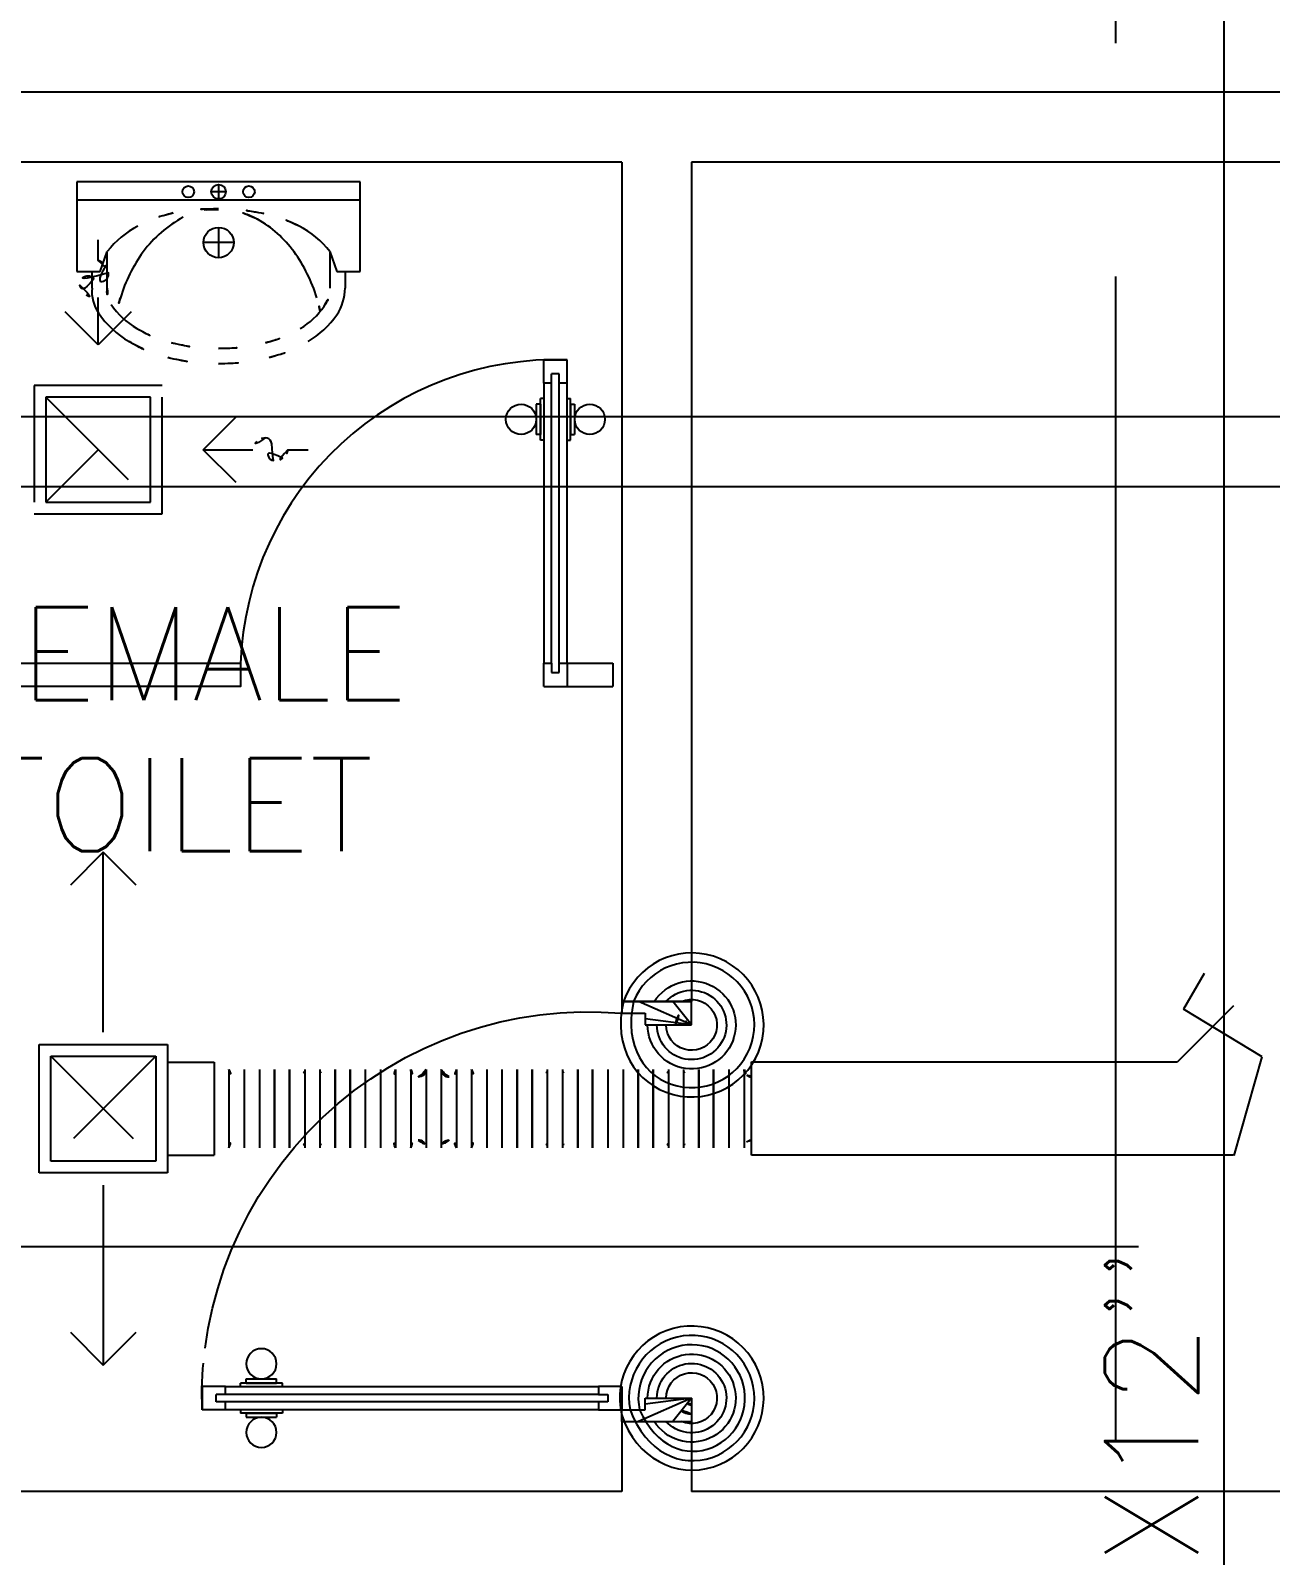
# Model space of a CAD drawing. Extents: x 417866230.2 to 417866327.8, y 43498045.5 to 43498135.4.
# Drawn here: x 417866243.069 to 417866245.728, y 43498106.86 to 43498110.129 of the extents above; entities that cross this region are included whole.
import ezdxf
from ezdxf.enums import TextEntityAlignment as Align

# ---------------------------------------------------------------- set-up
doc = ezdxf.new("R2010")
doc.units = 0
doc.header["$MEASUREMENT"] = 0
doc.linetypes.add('CENTERX2', pattern=[4, 2.5, -0.5, 0.5, -0.5])
doc.linetypes.add('HIDDEN', pattern=[0.375, 0.25, -0.125])
for name, color, linetype in [('AXES', 11, 'CENTERX2'), ('DOOR', 9, 'CONTINUOUS'), ('DUCT', 6, 'CONTINUOUS'), ('EXDUCT', 10, 'CONTINUOUS'), ('HAT', 12, 'CONTINUOUS'), ('M-AC-FLEX', 3, 'CONTINUOUS'), ('M-EGU.', 2, 'CONTINUOUS'), ('PART', 9, 'CONTINUOUS'), ('RM-NAME', 9, 'CONTINUOUS'), ('SCD', 2, 'CONTINUOUS'), ('SUNI-FUR', 9, 'CONTINUOUS'), ('WALL', 4, 'CONTINUOUS')]:
    doc.layers.add(name, color=color, linetype=linetype)
doc.styles.add('ROMANS', font='ROMANS.shx', dxfattribs={"width": 0.6})

# ---------------------------------------------------------------- blocks, each defined once
blk = doc.blocks.new('DOOR90')
at = {"layer": 'DOOR', "color": 7, "linetype": 'ByBlock'}
for p, q in [((-150, 0), (0, 0)), ((-150, 0), (-150, -25)), ((0, -50), (-113.7099299924448, 0)), ((0, -50), (-40.1457343158545, 0)), ((0, -50), (0, 0)), ((-1000, -25), (-1050, -25)), ((-1050, -75), (-1050, -25)), ((-1050, -25), (-1050, -75)), ((-1000, -25), (-1000, -41.9999999999709)), ((-877.6424572214019, -17.79999999995925), (-967.6424572214019, -17.79999999995925)), ((-967.6424572214019, -25), (-967.6424572214019, -17.79999999995925)), ((-955.0424572214251, -8.799999999959255), (-890.2424572213786, -8.799999999959255)), ((-955.0424572214251, -17.79999999995925), (-955.0424572214251, -8.799999999959255)), ((-955.0424572214251, -17.79999999995925), (-890.2424572213786, -17.79999999995925)), ((-890.2424572213786, -17.79999999995925), (-890.2424572213786, -8.799999999959255)), ((-877.6424572214019, -25), (-877.6424572214019, -17.79999999995925)), ((-200, -25), (-150, -25)), ((-200, -42), (-200, -25)), ((-150, -25), (-100, -25)), ((-150, -75), (-150, -25)), ((-100, -25), (-100, -50)), ((-1000, -41.9999999999709), (-1020, -41.9999999999709)), ((-1020, -42), (-1020, -58)), ((-1000, -58), (-1020, -58)), ((-1000, -58), (-1000, -75)), ((-180, -42), (-200, -42)), ((-200, -58), (-180, -58)), ((-200, -75), (-200, -58)), ((-180, -58), (-180, -42)), ((0, -50), (-100, -36.64271395650576)), ((-100, -50), (0, -50)), ((-1000, -75), (-1050, -74.99999999947613)), ((-967.6424572214019, -75), (-967.6424572214019, -82.20000000004075)), ((-877.6424572214019, -82.20000000004075), (-967.6424572214019, -82.20000000004075)), ((-955.0424572214251, -82.20000000004075), (-890.2424572213786, -82.20000000004075)), ((-955.0424572214251, -82.20000000004075), (-955.0424572214251, -91.20000000004075)), ((-955.0424572214251, -91.20000000004075), (-890.2424572213786, -91.20000000004075)), ((-890.2424572213786, -82.20000000004075), (-890.2424572213786, -91.20000000004075)), ((-877.6424572214019, -75), (-877.6424572214019, -82.20000000004075)), ((-150, -75), (-200, -75)), ((0, -850), (-113.7099299924448, -900)), ((-100, -875), (-100, -850)), ((0, -850), (-100, -863.3572860434942)), ((-100, -850), (0, -850)), ((0, -850), (-40.1457343158545, -900)), ((0, -850), (0, -900)), ((-150, -875), (-100, -875)), ((-150, -900), (-150, -875)), ((-150, -900), (0, -900)), ((0, -900), (-150, -900))]:
    blk.add_line(p, q, dxfattribs=at)
at = {"layer": 'DOOR', "linetype": 'ByBlock'}
for p, q in [((-200, -25), (-1000, -25)), ((-200, -42), (-1000, -41.9999999999709)), ((-200, -58), (-1000, -58)), ((-1000, -75), (-200, -75))]:
    blk.add_line(p, q, dxfattribs=at)
at = {"layer": 'DOOR', "color": 7, "linetype": 'ByBlock'}
for centre in [(-922.6424572214019, 23.53094421501737), (-922.6424572214019, -123.5309442149592)]:
    blk.add_circle(centre, 32.39999999998526, dxfattribs=at)
for centre, radius, start, end in [((0, -50), 154.4019578127773, 161.1052885482714, 166.2857707768669), ((0, -50), 94.40195781277725, 148.0181880328085, 180), ((0, -50), 134.4019578127773, 158.159849394549, 169.2800236450682), ((0, -50), 114.4019578127773, 154.0838418822192, 167.37742587102), ((0, -50), 74.40195781277725, 137.7764264185456, 180), ((0, -50), 54.40195781277725, 113.2073828924446, 180), ((0, -50), 34.40195781277725, 90, 180), ((0, -50), 14.40195781277725, 90, 180), ((0, -850), 94.40195781277725, 180, 211.9818119671915), ((0, -850), 74.40195781277725, 180, 222.2235735814543), ((0, -850), 54.40195781277725, 180, 246.7926171075554), ((0, -850), 34.40195781277725, 180, 270), ((0, -850), 14.40195781277725, 180, 270), ((0, -850), 134.4019578127773, 190.7199763549318, 201.840150605451), ((0, -850), 154.4019578127773, 193.7142292231331, 198.8947114517286)]:
    blk.add_arc(centre, radius, start, end, dxfattribs=at)
at = {"layer": 'DOOR', "linetype": 'HIDDEN', "ltscale": 0.5}
blk.add_arc((-222.2222222220153, -49.99999999976717), 828.155208510499, 178.270116378131, 275.0030377036063, dxfattribs=at)
blk = doc.blocks.new('RM1')
at = {"layer": 'RM-NAME', "style": 'ROMANS'}
for tag, p in [('ROOMNAME1', (0, 323.8095238059759)), ('ROOMNAME2', (0, 0))]:
    blk.add_attdef(tag, text='', height=200, dxfattribs=at).set_placement(p, align=Align.MIDDLE)
blk = doc.blocks.new('3')
at = {"layer": 'SUNI-FUR', "linetype": 'Continuous'}
for p, q in [((-0.3038749999832362, 0), (-0.3038749999832362, -0.1919021803914802)), ((0.3038749999832362, 0), (-0.3038749999832362, 0)), ((0.3038749999832362, -0.1919021803914802), (0.3038749999832362, 0)), ((0.01561226090416312, -0.02104387585131917), (-0.01548742386512458, -0.02104387585131917)), ((0, -0.005494033466675319), (0, -0.03659371823596302)), ((0.3038749999832362, -0.03899999999703141), (-0.3038749999832362, -0.03899999999703141)), ((0, -0.09750000000349246), (0, -0.1624999999912689)), ((0.03249999997206032, -0.1299999999973807), (-0.03249999997206032, -0.1299999999973807)), ((-0.2537395465769805, -0.1919021803914802), (-0.238720245717559, -0.1495635436149314)), ((-0.2388749999809079, -0.2275000000008731), (-0.2388749999809079, -0.1499997879291186)), ((0.238720245717559, -0.1495635436149314), (0.2537395465769805, -0.1919021803914802)), ((0.2388749999809079, -0.1499997879291186), (0.2388749999809079, -0.2275000000008731)), ((-0.3038749999832362, -0.1919021803914802), (-0.2537395465769805, -0.1919021803914802)), ((-0.2713750000111759, -0.2275000000008731), (-0.2713750000111759, -0.1919021803914802)), ((0.2537395465769805, -0.1919021803914802), (0.3038749999832362, -0.1919021803914802)), ((0.2713750000111759, -0.1919021803914802), (0.2713750000111759, -0.2275000000008731))]:
    blk.add_line(p, q, dxfattribs=at)
for centre, radius in [((-0.0650000000023283, -0.02104387585131917), 0.0124398739012905), ((0, -0.02104387585131917), 0.01554984237661312), ((0.0650000000023283, -0.02104387585131917), 0.0124398739012905), ((0, -0.1299999999973807), 0.0325)]:
    blk.add_circle(centre, radius, dxfattribs=at)
for centre, radius, start, end in [((-0.0077738540712744, -0.5280435225940892), 0.4704553958598431, 89.05319546735964, 100.9895314909876), ((-0.01199458306655288, -0.1889930602992536), 0.1301316297038645, 84.85355378734879, 119.4454204634592), ((0.003105796058662236, -0.227525545975368), 0.1681744406257882, 61.4441310696504, 91.16775382293923), ((0, -0.5270820883306442), 0.46942972922065, 78.06366397598293, 90), ((-0.08509141037939116, -0.2667266654680134), 0.1932071845740461, 117.0376687060199, 142.6694955167092), ((-0.02798397233709693, -0.3650762390025193), 0.3068294186428528, 103.0864522054992, 118.1877848910294), ((0.05371405609184876, -0.3121239022075315), 0.26967926810929, 118.7422214191455, 143.057770113366), ((-0.04034562007291242, -0.2967185260422411), 0.2497725166018477, 35.96082855094759, 60.2763772459017), ((0.03378696407889947, -0.3672538703685859), 0.3060693356257173, 62.96233129398013, 78.06366397598293), ((0.08509141037939116, -0.2667266654680134), 0.1932071845739699, 37.33050448329077, 62.96233129398013), ((0.1040080751990899, -0.3429055411324953), 0.3284245893956935, 144.0391714490524, 163.2738823502559), ((-0.1040080751990899, -0.3429055411324953), 0.328424589395826, 16.72611764974415, 35.96082855094759), ((-0.1910724203335121, -0.2351560345923644), 0.08066671658093155, 174.5538912334385, 214.6730300078723), ((-0.1867753588594496, -0.2338146441688878), 0.05248092355793879, 173.0892756059042, 213.2084143777663), ((0.1708444044343196, -0.2275000000008731), 0.0680305955913525, 325.3269699917848, 0), ((0.1708444044343196, -0.2275000000008731), 0.1005305955913585, 325.3269699921277, 0), ((0.2044767736224458, -0.3730975217476953), 0.4333317629427983, 163.2738823502559, 167.3750245371916), ((-0.2044767736224458, -0.3730975217476953), 0.4333317629425483, 12.73586149182653, 16.72611764974415), ((-0.08283815230242908, -0.1602864246815443), 0.2122726255374662, 214.6730300078723, 239.0867243169377), ((-0.08283815230242908, -0.1602864246815443), 0.179772625537042, 214.6730300078723, 239.0867243169377), ((0.08931537065654993, -0.1711033794053947), 0.1671646571187997, 300.9132756830623, 325.3269699921277), ((0.08931537065654993, -0.1711033794053947), 0.1996646571187815, 300.9132756830623, 325.3269699921277), ((-0.03540522663388401, -0.08107343887240859), 0.2721012752353155, 239.0867243169377, 256.0699268853614), ((0.03540522663388401, -0.08107343887240859), 0.2721012752353266, 283.9300731146386, 300.9132756830623), ((-0.03540522663388401, -0.08107343887240859), 0.3046012752354017, 239.0867243169377, 256.0699268853614), ((0, 0.06167111099784961), 0.4191711109984055, 256.0699268853614, 270), ((0, 0.06167111099784961), 0.4191711109984059, 270, 283.9300731146386), ((0.03540522663388401, -0.08107343887240859), 0.3046012752353072, 283.9300731146386, 300.9132756830623), ((0, 0.06167111099784961), 0.4516711109983476, 256.0699268853614, 270), ((0, 0.06167111099784961), 0.4516711109985173, 270, 283.9300731146386)]:
    blk.add_arc(centre, radius, start, end, dxfattribs=at)

msp = doc.modelspace()

# ---------------------------------------------------------------- linework, layer by layer
at = {"layer": 'AXES'}
for p, q in [((417866245.3968632, 43498063.10208099), (417866245.3968632, 43498121.92208099)), ((417866230.9454184, 43498107.52208099), (417866300.0368633, 43498107.52208099))]:
    msp.add_line(p, q, dxfattribs=at)
at = {"layer": 'DOOR', "linetype": 'ByBlock'}
for p, q in [((417866244.1696002, 43498109.37290121), (417866244.1696002, 43498109.42290121)), ((417866244.1696002, 43498109.42290121), (417866244.2196003, 43498109.42290121)), ((417866244.2196003, 43498109.42290121), (417866244.1696002, 43498109.42290121)), ((417866244.2196003, 43498109.37290121), (417866244.2196003, 43498109.42290121)), ((417866244.1696002, 43498109.37290121), (417866244.1696002, 43498108.77290121)), ((417866244.1866002, 43498109.37290121), (417866244.1696002, 43498109.37290121)), ((417866244.1866002, 43498109.37290121), (417866244.1866002, 43498109.39290121)), ((417866244.2026002, 43498109.39290121), (417866244.1866002, 43498109.39290121)), ((417866244.1866002, 43498108.77290121), (417866244.1866002, 43498109.37290121)), ((417866244.2026002, 43498109.37290121), (417866244.2026002, 43498109.39290121)), ((417866244.2026002, 43498108.77290121), (417866244.2026002, 43498109.37290121)), ((417866244.2196003, 43498109.37290121), (417866244.2026002, 43498109.37290121)), ((417866244.2196003, 43498108.77290121), (417866244.2196003, 43498109.37290121)), ((417866244.1624002, 43498109.25054367), (417866244.1624002, 43498109.34054366)), ((417866244.1696002, 43498109.34054366), (417866244.1624002, 43498109.34054366)), ((417866244.2196003, 43498109.34054366), (417866244.2268003, 43498109.34054366)), ((417866244.2268003, 43498109.25054367), (417866244.2268003, 43498109.34054366)), ((417866244.1534002, 43498109.32794367), (417866244.1534002, 43498109.26314367)), ((417866244.1624002, 43498109.32794367), (417866244.1534002, 43498109.32794367)), ((417866244.1624002, 43498109.32794367), (417866244.1624002, 43498109.26314367)), ((417866244.2268003, 43498109.32794367), (417866244.2268003, 43498109.26314367)), ((417866244.2268003, 43498109.32794367), (417866244.2358002, 43498109.32794367)), ((417866244.2358002, 43498109.32794367), (417866244.2358002, 43498109.26314367)), ((417866244.1624002, 43498109.26314367), (417866244.1534002, 43498109.26314367)), ((417866244.1696002, 43498109.25054367), (417866244.1624002, 43498109.25054367)), ((417866244.2196003, 43498109.25054367), (417866244.2268003, 43498109.25054367)), ((417866244.2268003, 43498109.26314367), (417866244.2358002, 43498109.26314367)), ((417866244.1696002, 43498108.72290121), (417866244.1696002, 43498108.77290121)), ((417866244.1696002, 43498108.77290121), (417866244.1866002, 43498108.77290121)), ((417866244.1866002, 43498108.77290121), (417866244.1866002, 43498108.75290121)), ((417866244.1866002, 43498108.75290121), (417866244.2026002, 43498108.75290121)), ((417866244.2026002, 43498108.75290121), (417866244.2026002, 43498108.77290121)), ((417866244.2026002, 43498108.77290121), (417866244.2196003, 43498108.77290121)), ((417866244.2196003, 43498108.77290121), (417866244.2196003, 43498108.72290121)), ((417866244.1696002, 43498108.72290121), (417866244.2196003, 43498108.72290121))]:
    msp.add_line(p, q, dxfattribs=at)
for centre in [(417866244.1210693, 43498109.29554367), (417866244.2685389, 43498109.29554367)]:
    msp.add_circle(centre, 0.03239999999998526, dxfattribs=at)
at = {"layer": 'DOOR', "linetype": 'HIDDEN', "ltscale": 0.5}
msp.add_arc((417866244.1946002, 43498108.74790121), 0.6754628043053148, 87.87890360281395, 177.8789036028448, dxfattribs=at)
at = {"layer": 'DUCT'}
for p, q in [((417866245.6279497, 43498110.24765044), (417866245.6279497, 43498105.23496046)), ((417866245.5860482, 43498108.10768418), (417866245.5415857, 43498108.03067284)), ((417866245.6489657, 43498108.03787929), (417866245.5289657, 43498107.91787929)), ((417866245.7101847, 43498107.92889091), (417866245.5415857, 43498108.03067284)), ((417866244.6150617, 43498107.91787929), (417866245.5289657, 43498107.91787929)), ((417866244.6150617, 43498107.71787929), (417866244.6150617, 43498107.91787929)), ((417866245.6503099, 43498107.71731144), (417866245.7101847, 43498107.92889091)), ((417866245.6489657, 43498107.71787929), (417866244.6150617, 43498107.71787929))]:
    msp.add_line(p, q, dxfattribs=at)
at = {"layer": 'EXDUCT', "linetype": 'Continuous'}
for p, q in [((417866242.99982, 43498109.3018494), (417866247.8518441, 43498109.3018494)), ((417866242.99982, 43498109.1518494), (417866247.7418441, 43498109.1518494))]:
    msp.add_line(p, q, dxfattribs=at)
at = {"layer": 'M-AC-FLEX', "color": 11}
for p, q in [((417866243.4946543, 43498107.90191752), (417866243.4946543, 43498107.73384106)), ((417866243.5272411, 43498107.90191752), (417866243.5272411, 43498107.73384106)), ((417866243.5272412, 43498107.90191752), (417866243.5272412, 43498107.73384106)), ((417866243.5598279, 43498107.90191752), (417866243.5598279, 43498107.73384106)), ((417866243.559828, 43498107.90191752), (417866243.559828, 43498107.73384106)), ((417866243.5924149, 43498107.90191752), (417866243.5924149, 43498107.73384106)), ((417866243.5924149, 43498107.90191752), (417866243.5924149, 43498107.73384106)), ((417866243.5924175, 43498107.73355538), (417866243.5924175, 43498107.90163186)), ((417866243.5924175, 43498107.73355538), (417866243.5924175, 43498107.90163186)), ((417866243.624433, 43498107.73355538), (417866243.624433, 43498107.90163186)), ((417866243.624433, 43498107.73355538), (417866243.624433, 43498107.90163186)), ((417866243.6244355, 43498107.90191752), (417866243.6244355, 43498107.73384106)), ((417866243.6244355, 43498107.90191752), (417866243.6244355, 43498107.73384106)), ((417866243.6570224, 43498107.90191752), (417866243.6570224, 43498107.73384106)), ((417866243.6570225, 43498107.90191752), (417866243.6570225, 43498107.73384106)), ((417866243.6896092, 43498107.90191752), (417866243.6896092, 43498107.73384106)), ((417866243.6896093, 43498107.90191752), (417866243.6896093, 43498107.73384106)), ((417866243.7221962, 43498107.90191752), (417866243.7221962, 43498107.73384106)), ((417866243.7221962, 43498107.90191752), (417866243.7221962, 43498107.73384106)), ((417866243.7221987, 43498107.73355538), (417866243.7221987, 43498107.90163186)), ((417866243.7221987, 43498107.73355538), (417866243.7221987, 43498107.90163186)), ((417866243.7542142, 43498107.73355538), (417866243.7542142, 43498107.90163186)), ((417866243.7542142, 43498107.73355538), (417866243.7542142, 43498107.90163186)), ((417866243.7542168, 43498107.90191752), (417866243.7542168, 43498107.73384106)), ((417866243.7542168, 43498107.90191752), (417866243.7542168, 43498107.73384106)), ((417866243.7868037, 43498107.90191752), (417866243.7868037, 43498107.73384106)), ((417866243.7868038, 43498107.90191752), (417866243.7868038, 43498107.73384106)), ((417866243.8193905, 43498107.90191752), (417866243.8193905, 43498107.73384106)), ((417866243.8193906, 43498107.90191752), (417866243.8193906, 43498107.73384106)), ((417866243.8519774, 43498107.90191752), (417866243.8519774, 43498107.73384106)), ((417866243.8845695, 43498107.90191752), (417866243.8845695, 43498107.73384106)), ((417866243.9171563, 43498107.90191752), (417866243.9171563, 43498107.73384106)), ((417866243.9171563, 43498107.90191752), (417866243.9171563, 43498107.73384106)), ((417866243.9171563, 43498107.90191752), (417866243.9171563, 43498107.73384106)), ((417866243.9171565, 43498107.90191752), (417866243.9171565, 43498107.73384106)), ((417866243.949743, 43498107.90191752), (417866243.949743, 43498107.73384106)), ((417866243.9497432, 43498107.90191752), (417866243.9497432, 43498107.73384106)), ((417866243.9497432, 43498107.90191752), (417866243.9497432, 43498107.73384106)), ((417866243.9497432, 43498107.90191752), (417866243.9497432, 43498107.73384106)), ((417866243.98233, 43498107.90191752), (417866243.98233, 43498107.73384106)), ((417866244.0149221, 43498107.90191752), (417866244.0149221, 43498107.73384106)), ((417866244.0475089, 43498107.90191752), (417866244.0475089, 43498107.73384106)), ((417866244.047509, 43498107.90191752), (417866244.047509, 43498107.73384106)), ((417866244.0800956, 43498107.90191752), (417866244.0800956, 43498107.73384106)), ((417866244.0800958, 43498107.90191752), (417866244.0800958, 43498107.73384106)), ((417866244.1126826, 43498107.90191752), (417866244.1126826, 43498107.73384106)), ((417866244.1126826, 43498107.90191752), (417866244.1126826, 43498107.73384106)), ((417866244.1126853, 43498107.73355538), (417866244.1126853, 43498107.90163186)), ((417866244.1126853, 43498107.73355538), (417866244.1126853, 43498107.90163186)), ((417866244.1447008, 43498107.73355538), (417866244.1447008, 43498107.90163186)), ((417866244.1447008, 43498107.73355538), (417866244.1447008, 43498107.90163186)), ((417866244.1447033, 43498107.90191752), (417866244.1447033, 43498107.73384106)), ((417866244.1447033, 43498107.90191752), (417866244.1447033, 43498107.73384106)), ((417866244.1772901, 43498107.90191752), (417866244.1772901, 43498107.73384106)), ((417866244.1772903, 43498107.90191752), (417866244.1772903, 43498107.73384106)), ((417866244.209877, 43498107.90191752), (417866244.209877, 43498107.73384106)), ((417866244.2098771, 43498107.90191752), (417866244.2098771, 43498107.73384106)), ((417866244.2424639, 43498107.90191752), (417866244.2424639, 43498107.73384106)), ((417866244.2424639, 43498107.90191752), (417866244.2424639, 43498107.73384106)), ((417866244.2424665, 43498107.73355538), (417866244.2424665, 43498107.90163186)), ((417866244.2424665, 43498107.73355538), (417866244.2424665, 43498107.90163186)), ((417866244.274482, 43498107.73355538), (417866244.274482, 43498107.90163186)), ((417866244.274482, 43498107.73355538), (417866244.274482, 43498107.90163186)), ((417866244.2744846, 43498107.90191752), (417866244.2744846, 43498107.73384106)), ((417866244.2744846, 43498107.90191752), (417866244.2744846, 43498107.73384106)), ((417866244.3070714, 43498107.90191752), (417866244.3070714, 43498107.73384106)), ((417866244.3070714, 43498107.90191752), (417866244.3070714, 43498107.73384106)), ((417866244.3070715, 43498107.90191752), (417866244.3070715, 43498107.73384106)), ((417866244.3070716, 43498107.90191752), (417866244.3070716, 43498107.73384106)), ((417866244.3396582, 43498107.90191752), (417866244.3396582, 43498107.73384106)), ((417866244.3396583, 43498107.90191752), (417866244.3396583, 43498107.73384106)), ((417866244.3396584, 43498107.90191752), (417866244.3396584, 43498107.73384106)), ((417866244.3396584, 43498107.90191752), (417866244.3396584, 43498107.73384106)), ((417866244.3722452, 43498107.90191752), (417866244.3722452, 43498107.73384106)), ((417866244.3722452, 43498107.90191752), (417866244.3722452, 43498107.73384106)), ((417866244.3722478, 43498107.73355538), (417866244.3722478, 43498107.90163186)), ((417866244.3722478, 43498107.73355538), (417866244.3722478, 43498107.90163186)), ((417866244.4042633, 43498107.73355538), (417866244.4042633, 43498107.90163186)), ((417866244.4042633, 43498107.73355538), (417866244.4042633, 43498107.90163186)), ((417866244.4042659, 43498107.90191752), (417866244.4042659, 43498107.73384106)), ((417866244.4042659, 43498107.90191752), (417866244.4042659, 43498107.73384106)), ((417866244.4368527, 43498107.90191752), (417866244.4368527, 43498107.73384106)), ((417866244.4368529, 43498107.90191752), (417866244.4368529, 43498107.73384106)), ((417866244.4694395, 43498107.90191752), (417866244.4694395, 43498107.73384106)), ((417866244.4694397, 43498107.90191752), (417866244.4694397, 43498107.73384106)), ((417866244.5020265, 43498107.90191752), (417866244.5020265, 43498107.73384106)), ((417866244.5020265, 43498107.90191752), (417866244.5020265, 43498107.73384106)), ((417866244.5020291, 43498107.73355538), (417866244.5020291, 43498107.90163186)), ((417866244.5020291, 43498107.73355538), (417866244.5020291, 43498107.90163186)), ((417866244.5340446, 43498107.73355538), (417866244.5340446, 43498107.90163186)), ((417866244.5340446, 43498107.73355538), (417866244.5340446, 43498107.90163186)), ((417866244.5340472, 43498107.90191752), (417866244.5340472, 43498107.73384106)), ((417866244.5340472, 43498107.90191752), (417866244.5340472, 43498107.73384106)), ((417866244.566634, 43498107.90191752), (417866244.566634, 43498107.73384106)), ((417866244.5666342, 43498107.90191752), (417866244.5666342, 43498107.73384106)), ((417866244.5992209, 43498107.90191752), (417866244.5992209, 43498107.73384106)), ((417866244.5992209, 43498107.90191752), (417866244.5992209, 43498107.73384106))]:
    msp.add_line(p, q, dxfattribs=at)
at = {"layer": 'M-AC-FLEX'}
for points in [[(417866243.4946544, 43498107.90133794, -0.004509969774748916), (417866243.4946516, 43498107.90163186, 1.018005099723095), (417866243.4626362, 43498107.90163186)], [(417866243.4626336, 43498107.90133794, 0.004509969774748916), (417866243.4626362, 43498107.90163186, -1.018005099723095), (417866243.4946516, 43498107.90163186)], [(417866243.4946542, 43498107.90191753, 1), (417866243.5272411, 43498107.90191753, -0.9999999999999997), (417866243.559828, 43498107.90191753)], [(417866243.5272411, 43498107.90191753, -1), (417866243.4946542, 43498107.90191753)], [(417866243.4946542, 43498107.90191753, 0.4123322109656019), (417866243.510843, 43498107.88562444, 0.4123322109656019)], [(417866243.5272411, 43498107.90191753, -1), (417866243.559828, 43498107.90191753)], [(417866243.592415, 43498107.90191753, -1), (417866243.559828, 43498107.90191753, 0.9999999999999997), (417866243.5272411, 43498107.90191753)], [(417866243.559828, 43498107.90191753, 1), (417866243.5272411, 43498107.90191753)], [(417866243.559828, 43498107.90191753, 1), (417866243.592415, 43498107.90191753)], [(417866243.6244356, 43498107.90133794, -0.004509969774748916), (417866243.624433, 43498107.90163186, 1.018005099723095), (417866243.5924174, 43498107.90163186)], [(417866243.5924149, 43498107.90133794, 0.004509969774748916), (417866243.5924174, 43498107.90163186, -1.018005099723095), (417866243.624433, 43498107.90163186)], [(417866243.6244355, 43498107.90191753, 1), (417866243.6570224, 43498107.90191753, -0.9999999999999997), (417866243.6896094, 43498107.90191753)], [(417866243.6570224, 43498107.90191753, -1), (417866243.6244355, 43498107.90191753)], [(417866243.6546676, 43498107.89348023, 0.1369257449940784), (417866243.6570224, 43498107.90191753, -0.9999999999999997), (417866243.6896094, 43498107.90191753)], [(417866243.6896094, 43498107.90191753, 1), (417866243.6570224, 43498107.90191753)], [(417866243.6570224, 43498107.90191753, -1), (417866243.6896094, 43498107.90191753)], [(417866243.6919641, 43498107.89348023, -0.1369257449940784), (417866243.6896094, 43498107.90191753, 0.9999999999999997), (417866243.6570224, 43498107.90191753)], [(417866243.6570224, 43498107.90191753, -1), (417866243.6896094, 43498107.90191753)], [(417866243.7221962, 43498107.90191753, -1), (417866243.6896094, 43498107.90191753, 0.9999999999999997), (417866243.6570224, 43498107.90191753)], [(417866243.6896094, 43498107.90191753, 1), (417866243.6570224, 43498107.90191753)], [(417866243.6896094, 43498107.90191753, 1), (417866243.7221962, 43498107.90191753)], [(417866243.7221962, 43498107.90133794, 0.004509969774748916), (417866243.7221988, 43498107.90163186, -1.018005099723095), (417866243.7542143, 43498107.90163186)], [(417866243.7542168, 43498107.90133794, -0.004509969774748916), (417866243.7542143, 43498107.90163186, 1.018005099723095), (417866243.7221988, 43498107.90163186)], [(417866243.7542168, 43498107.90191753, 1), (417866243.7868037, 43498107.90191753, -0.9999999999999997), (417866243.8193907, 43498107.90191753)], [(417866243.7868037, 43498107.90191753, -1), (417866243.7542168, 43498107.90191753)], [(417866243.8193907, 43498107.90191753, 1), (417866243.7868037, 43498107.90191753)], [(417866243.7868037, 43498107.90191753, -1), (417866243.8193907, 43498107.90191753)], [(417866243.8519775, 43498107.90191753, -1), (417866243.8193907, 43498107.90191753, 0.9999999999999997), (417866243.7868037, 43498107.90191753)], [(417866243.8193907, 43498107.90191753, 1), (417866243.8519775, 43498107.90191753)], [(417866243.8519775, 43498107.90191753, -0.4123322109656019), (417866243.8357888, 43498107.88562444, -0.4123322109656019)], [(417866243.8519774, 43498107.90133794, 0.004509969774748916), (417866243.8519801, 43498107.90163186, -0.9991563226182685), (417866243.8845996, 43498107.90163186)], [(417866243.8846022, 43498107.90133794, -0.004509969774748916), (417866243.8845996, 43498107.90163186, 0.9991563226182685), (417866243.8519801, 43498107.90163186)], [(417866243.8845693, 43498107.90191753, 1), (417866243.9171562, 43498107.90191753, -0.9999999999999997), (417866243.9497432, 43498107.90191753)], [(417866243.9171562, 43498107.90191753, -1), (417866243.8845693, 43498107.90191753)], [(417866243.8845693, 43498107.90191753, 0.4123322109656019), (417866243.9007581, 43498107.88562444, 0.4123322109656019)], [(417866243.9002111, 43498107.88563709, 0.425981610191221), (417866243.9171563, 43498107.90191753, -0.9999999999999997), (417866243.9497433, 43498107.90191753)], [(417866243.9171563, 43498107.90191753, -0.4259815766052549), (417866243.9002111, 43498107.88563709, -0.4259815766052549)], [(417866243.9171562, 43498107.90191753, -1), (417866243.9497432, 43498107.90191753)], [(417866243.9666884, 43498107.88563709, -0.425981610191221), (417866243.9497432, 43498107.90191753, 0.9999999999999997), (417866243.9171562, 43498107.90191753)], [(417866243.9497432, 43498107.90191753, 1), (417866243.9171562, 43498107.90191753)], [(417866243.9497433, 43498107.90191753, 1), (417866243.9171563, 43498107.90191753)], [(417866243.9171563, 43498107.90191753, -1), (417866243.9497433, 43498107.90191753)], [(417866243.9823301, 43498107.90191753, -1), (417866243.9497433, 43498107.90191753, 0.9999999999999997), (417866243.9171563, 43498107.90191753)], [(417866243.9497432, 43498107.90191753, 0.4259815766052549), (417866243.9666884, 43498107.88563709, 0.4259815766052549)], [(417866243.9497433, 43498107.90191753, 1), (417866243.9823301, 43498107.90191753)], [(417866243.9823301, 43498107.90191753, -0.4123322109656019), (417866243.9661413, 43498107.88562444, -0.4123322109656019)], [(417866243.9822973, 43498107.90133794, 0.004509969774748916), (417866243.9822999, 43498107.90163186, -0.9991563226182685), (417866244.0149193, 43498107.90163186)], [(417866244.0149221, 43498107.90133794, -0.004509969774748916), (417866244.0149193, 43498107.90163186, 0.9991563226182685), (417866243.9822999, 43498107.90163186)], [(417866244.014922, 43498107.90191753, 1), (417866244.0475088, 43498107.90191753, -0.9999999999999997), (417866244.0800958, 43498107.90191753)], [(417866244.014922, 43498107.90191753, 0.4123322109656019), (417866244.0311107, 43498107.88562444, 0.4123322109656019)], [(417866244.0475088, 43498107.90191753, -1), (417866244.014922, 43498107.90191753)], [(417866244.0475088, 43498107.90191753, -1), (417866244.0800958, 43498107.90191753)], [(417866244.1126827, 43498107.90191753, -1), (417866244.0800958, 43498107.90191753, 0.9999999999999997), (417866244.0475088, 43498107.90191753)], [(417866244.0800958, 43498107.90191753, 1), (417866244.0475088, 43498107.90191753)], [(417866244.0800958, 43498107.90191753, 1), (417866244.1126827, 43498107.90191753)], [(417866244.1126826, 43498107.90133794, 0.004509969774748916), (417866244.1126852, 43498107.90163186, -1.018005099723095), (417866244.1447007, 43498107.90163186)], [(417866244.1447033, 43498107.90133794, -0.004509969774748916), (417866244.1447007, 43498107.90163186, 1.018005099723095), (417866244.1126852, 43498107.90163186)], [(417866244.1447033, 43498107.90191753, 1), (417866244.1772901, 43498107.90191753, -0.9999999999999997), (417866244.2098771, 43498107.90191753)], [(417866244.1772901, 43498107.90191753, -1), (417866244.1447033, 43498107.90191753)], [(417866244.1749354, 43498107.89348023, 0.1369257449940784), (417866244.1772901, 43498107.90191753, -0.9999999999999997), (417866244.2098771, 43498107.90191753)], [(417866244.1772901, 43498107.90191753, -1), (417866244.2098771, 43498107.90191753)], [(417866244.2424639, 43498107.90191753, -1), (417866244.2098771, 43498107.90191753, 0.9999999999999997), (417866244.1772901, 43498107.90191753)], [(417866244.2098771, 43498107.90191753, 1), (417866244.1772901, 43498107.90191753)], [(417866244.2098771, 43498107.90191753, 1), (417866244.1772901, 43498107.90191753)], [(417866244.1772901, 43498107.90191753, -1), (417866244.2098771, 43498107.90191753)], [(417866244.2122319, 43498107.89348023, -0.1369257449940784), (417866244.2098771, 43498107.90191753, 0.9999999999999997), (417866244.1772901, 43498107.90191753)], [(417866244.2098771, 43498107.90191753, 1), (417866244.2424639, 43498107.90191753)], [(417866244.2424639, 43498107.90133794, 0.004509969774748916), (417866244.2424665, 43498107.90163186, -1.018005099723095), (417866244.2744821, 43498107.90163186)], [(417866244.2744846, 43498107.90133794, -0.004509969774748916), (417866244.2744821, 43498107.90163186, 1.018005099723095), (417866244.2424665, 43498107.90163186)], [(417866244.2744845, 43498107.90191753, 1), (417866244.3070715, 43498107.90191753, -0.9999999999999997), (417866244.3396584, 43498107.90191753)], [(417866244.3070715, 43498107.90191753, -1), (417866244.2744845, 43498107.90191753)], [(417866244.3070714, 43498107.90191753, -1), (417866244.3396583, 43498107.90191753)], [(417866244.3722453, 43498107.90191753, -1), (417866244.3396583, 43498107.90191753, 0.9999999999999997), (417866244.3070714, 43498107.90191753)], [(417866244.3396583, 43498107.90191753, 1), (417866244.3070714, 43498107.90191753)], [(417866244.3396584, 43498107.90191753, 1), (417866244.3070715, 43498107.90191753)], [(417866244.3070715, 43498107.90191753, -1), (417866244.3396584, 43498107.90191753)], [(417866244.3396583, 43498107.90191753, 1), (417866244.3722453, 43498107.90191753)], [(417866244.3722452, 43498107.90133794, 0.004509969774748916), (417866244.3722478, 43498107.90163186, -1.018005099723095), (417866244.4042633, 43498107.90163186)], [(417866244.4042659, 43498107.90133794, -0.004509969774748916), (417866244.4042633, 43498107.90163186, 1.018005099723095), (417866244.3722478, 43498107.90163186)], [(417866244.4042659, 43498107.90191753, 1), (417866244.4368527, 43498107.90191753, -0.9999999999999997), (417866244.4694397, 43498107.90191753)], [(417866244.4368527, 43498107.90191753, -1), (417866244.4042659, 43498107.90191753)], [(417866244.434498, 43498107.89348023, 0.1369257449940784), (417866244.4368527, 43498107.90191753, -0.9999999999999997), (417866244.4694397, 43498107.90191753)], [(417866244.4694397, 43498107.90191753, 1), (417866244.4368527, 43498107.90191753)], [(417866244.4368527, 43498107.90191753, -1), (417866244.4694397, 43498107.90191753)], [(417866244.4717944, 43498107.89348023, -0.1369257449940784), (417866244.4694397, 43498107.90191753, 0.9999999999999997), (417866244.4368527, 43498107.90191753)], [(417866244.4368527, 43498107.90191753, -1), (417866244.4694397, 43498107.90191753)], [(417866244.5020266, 43498107.90191753, -1), (417866244.4694397, 43498107.90191753, 0.9999999999999997), (417866244.4368527, 43498107.90191753)], [(417866244.4694397, 43498107.90191753, 1), (417866244.4368527, 43498107.90191753)], [(417866244.4694397, 43498107.90191753, 1), (417866244.5020266, 43498107.90191753)], [(417866244.5020265, 43498107.90133794, 0.004509969774748916), (417866244.5020291, 43498107.90163186, -1.018005099723095), (417866244.5340446, 43498107.90163186)], [(417866244.5340472, 43498107.90133794, -0.004509969774748916), (417866244.5340446, 43498107.90163186, 1.018005099723095), (417866244.5020291, 43498107.90163186)], [(417866244.5340471, 43498107.90191753, 1), (417866244.5666341, 43498107.90191753, -0.9999999999999997), (417866244.5992211, 43498107.90191753)], [(417866244.5666341, 43498107.90191753, -1), (417866244.5340471, 43498107.90191753)], [(417866244.5992211, 43498107.90191753, 1), (417866244.5666341, 43498107.90191753)], [(417866244.5666341, 43498107.90191753, -1), (417866244.5992211, 43498107.90191753)], [(417866244.6150617, 43498107.88563041, -0.4060969653030437), (417866244.5992211, 43498107.90191753, 0.9999999999999997), (417866244.5666341, 43498107.90191753)], [(417866244.5992211, 43498107.90191753, 0.4060969653030437), (417866244.6150617, 43498107.88563041, 0.4060969653030437)], [(417866243.4946542, 43498107.73384106, -1), (417866243.5272411, 43498107.73384106, 0.9999999999999997), (417866243.559828, 43498107.73384106)], [(417866243.4946542, 43498107.73384106, -0.4123322109656019), (417866243.510843, 43498107.75013414, -0.4123322109656019)], [(417866243.592415, 43498107.73384106, 1), (417866243.559828, 43498107.73384106, -0.9999999999999997), (417866243.5272411, 43498107.73384106)], [(417866243.6244355, 43498107.73384106, -1), (417866243.6570224, 43498107.73384106, 0.9999999999999997), (417866243.6896094, 43498107.73384106)], [(417866243.6546676, 43498107.74227837, -0.1369257449940784), (417866243.6570224, 43498107.73384106, 0.9999999999999997), (417866243.6896094, 43498107.73384106)], [(417866243.7221962, 43498107.73384106, 1), (417866243.6896094, 43498107.73384106, -0.9999999999999997), (417866243.6570224, 43498107.73384106)], [(417866243.6919641, 43498107.74227837, 0.1369257449940784), (417866243.6896094, 43498107.73384106, -0.9999999999999997), (417866243.6570224, 43498107.73384106)], [(417866243.7542168, 43498107.73384106, -1), (417866243.7868037, 43498107.73384106, 0.9999999999999997), (417866243.8193907, 43498107.73384106)], [(417866243.8519775, 43498107.73384106, 1), (417866243.8193907, 43498107.73384106, -0.9999999999999997), (417866243.7868037, 43498107.73384106)], [(417866243.8519775, 43498107.73384106, 0.4123322109656019), (417866243.8357888, 43498107.75013414, 0.4123322109656019)], [(417866243.8845693, 43498107.73384106, -1), (417866243.9171562, 43498107.73384106, 0.9999999999999997), (417866243.9497432, 43498107.73384106)], [(417866243.8845693, 43498107.73384106, -0.4123322109656019), (417866243.9007581, 43498107.75013414, -0.4123322109656019)], [(417866243.9002111, 43498107.7501215, -0.425981610191221), (417866243.9171563, 43498107.73384106, 0.9999999999999997), (417866243.9497433, 43498107.73384106)], [(417866243.9666884, 43498107.7501215, 0.425981610191221), (417866243.9497432, 43498107.73384106, -0.9999999999999997), (417866243.9171562, 43498107.73384106)], [(417866243.9823301, 43498107.73384106, 1), (417866243.9497433, 43498107.73384106, -0.9999999999999997), (417866243.9171563, 43498107.73384106)], [(417866243.9823301, 43498107.73384106, 0.4123322109656019), (417866243.9661413, 43498107.75013414, 0.4123322109656019)], [(417866244.014922, 43498107.73384106, -1), (417866244.0475088, 43498107.73384106, 0.9999999999999997), (417866244.0800958, 43498107.73384106)], [(417866244.014922, 43498107.73384106, -0.4123322109656019), (417866244.0311107, 43498107.75013414, -0.4123322109656019)], [(417866244.1126827, 43498107.73384106, 1), (417866244.0800958, 43498107.73384106, -0.9999999999999997), (417866244.0475088, 43498107.73384106)], [(417866244.1447033, 43498107.73384106, -1), (417866244.1772901, 43498107.73384106, 0.9999999999999997), (417866244.2098771, 43498107.73384106)], [(417866244.1749354, 43498107.74227837, -0.1369257449940784), (417866244.1772901, 43498107.73384106, 0.9999999999999997), (417866244.2098771, 43498107.73384106)], [(417866244.2424639, 43498107.73384106, 1), (417866244.2098771, 43498107.73384106, -0.9999999999999997), (417866244.1772901, 43498107.73384106)], [(417866244.2122319, 43498107.74227837, 0.1369257449940784), (417866244.2098771, 43498107.73384106, -0.9999999999999997), (417866244.1772901, 43498107.73384106)], [(417866244.2744845, 43498107.73384106, -1), (417866244.3070715, 43498107.73384106, 0.9999999999999997), (417866244.3396584, 43498107.73384106)], [(417866244.3722453, 43498107.73384106, 1), (417866244.3396583, 43498107.73384106, -0.9999999999999997), (417866244.3070714, 43498107.73384106)], [(417866244.4042659, 43498107.73384106, -1), (417866244.4368527, 43498107.73384106, 0.9999999999999997), (417866244.4694397, 43498107.73384106)], [(417866244.434498, 43498107.74227837, -0.1369257449940784), (417866244.4368527, 43498107.73384106, 0.9999999999999997), (417866244.4694397, 43498107.73384106)], [(417866244.5020266, 43498107.73384106, 1), (417866244.4694397, 43498107.73384106, -0.9999999999999997), (417866244.4368527, 43498107.73384106)], [(417866244.4717944, 43498107.74227837, 0.1369257449940784), (417866244.4694397, 43498107.73384106, -0.9999999999999997), (417866244.4368527, 43498107.73384106)], [(417866244.5340471, 43498107.73384106, -1), (417866244.5666341, 43498107.73384106, 0.9999999999999997), (417866244.5992211, 43498107.73384106)], [(417866244.6150617, 43498107.75012818, 0.4060969653030437), (417866244.5992211, 43498107.73384106, -0.9999999999999997), (417866244.5666341, 43498107.73384106)], [(417866243.4626336, 43498107.73384106, 0.9998379277357049), (417866243.4946542, 43498107.73326971)], [(417866243.4626336, 43498107.73384106, 0.9998379277357049), (417866243.4946542, 43498107.73326971)], [(417866243.4946542, 43498107.73384106, -0.9998379277357049), (417866243.4626336, 43498107.73326971)], [(417866243.4946542, 43498107.73384106, -0.9998379277357049), (417866243.4626336, 43498107.73326971)], [(417866243.4946544, 43498107.7338493, 0.004509969774748916), (417866243.4946516, 43498107.73355539, -0.008922227067377475), (417866243.4946516, 43498107.73298404)], [(417866243.4946542, 43498107.73326971, 0.004461024754221227), (417866243.4946516, 43498107.73355539)], [(417866243.4946542, 43498107.73326971, 0.004461024754221227), (417866243.4946516, 43498107.73355539)], [(417866243.4946516, 43498107.73355539, -0.008922204748517097), (417866243.4946516, 43498107.73298404)], [(417866243.592415, 43498107.73384106, 0.9998379277357049), (417866243.6244355, 43498107.73326971)], [(417866243.592415, 43498107.73384106, 0.9998379277357049), (417866243.6244355, 43498107.73326971)], [(417866243.5924149, 43498107.7338493, -0.004509969774748916), (417866243.5924174, 43498107.73355539, 0.008922227067377475), (417866243.5924174, 43498107.73298404)], [(417866243.5924174, 43498107.73355539, 0.008922204748517097), (417866243.5924174, 43498107.73298404)], [(417866243.6244355, 43498107.73384106, -0.9998379277357049), (417866243.592415, 43498107.73326971)], [(417866243.6244355, 43498107.73384106, -0.9998379277357049), (417866243.592415, 43498107.73326971)], [(417866243.592415, 43498107.73326971, -0.004461024754221227), (417866243.5924174, 43498107.73355539)], [(417866243.592415, 43498107.73326971, -0.004461024754221227), (417866243.5924174, 43498107.73355539)], [(417866243.6244356, 43498107.7338493, 0.004509969774748916), (417866243.624433, 43498107.73355539, -0.008922227067377475), (417866243.624433, 43498107.73298404)], [(417866243.6244355, 43498107.73326971, 0.004461024754221227), (417866243.624433, 43498107.73355539)], [(417866243.624433, 43498107.73355539, -0.008922204748517097), (417866243.624433, 43498107.73298404)], [(417866243.6244355, 43498107.73326971, 0.004461024754221227), (417866243.624433, 43498107.73355539)], [(417866243.7221962, 43498107.73384106, 0.9998379277357049), (417866243.7542168, 43498107.73326971)], [(417866243.7221962, 43498107.73384106, 0.9998379277357049), (417866243.7542168, 43498107.73326971)], [(417866243.7221962, 43498107.7338493, -0.004509969774748916), (417866243.7221988, 43498107.73355539, 0.008922227067377475), (417866243.7221988, 43498107.73298404)], [(417866243.7542168, 43498107.73384106, -0.9998379277357049), (417866243.7221962, 43498107.73326971)], [(417866243.7542168, 43498107.73384106, -0.9998379277357049), (417866243.7221962, 43498107.73326971)], [(417866243.7221962, 43498107.73326971, -0.004461024754221227), (417866243.7221988, 43498107.73355539)], [(417866243.7221988, 43498107.73355539, 0.008922204748517097), (417866243.7221988, 43498107.73298404)], [(417866243.7221962, 43498107.73326971, -0.004461024754221227), (417866243.7221988, 43498107.73355539)], [(417866243.7542168, 43498107.7338493, 0.004509969774748916), (417866243.7542143, 43498107.73355539, -0.008922227067377475), (417866243.7542143, 43498107.73298404)], [(417866243.7542168, 43498107.73326971, 0.004461024754221227), (417866243.7542143, 43498107.73355539)], [(417866243.7542168, 43498107.73326971, 0.004461024754221227), (417866243.7542143, 43498107.73355539)], [(417866243.7542143, 43498107.73355539, -0.008922204748517097), (417866243.7542143, 43498107.73298404)], [(417866243.8519774, 43498107.7338493, -0.004509969774748916), (417866243.8519801, 43498107.73355539, 0.008922227067377475), (417866243.8519801, 43498107.73298404)], [(417866243.8519775, 43498107.73326971, -0.004461024754221227), (417866243.8519801, 43498107.73355539)], [(417866243.8519775, 43498107.73326971, -0.004461024754221227), (417866243.8519801, 43498107.73355539)], [(417866243.8519801, 43498107.73355539, 0.008922204748517097), (417866243.8519801, 43498107.73298404)], [(417866243.8845693, 43498107.73384106, -0.9836726341923075), (417866243.8520223, 43498107.73326971)], [(417866243.8520223, 43498107.73384106, 0.9836726341923075), (417866243.8845693, 43498107.73326971)], [(417866243.8520223, 43498107.73384106, 0.9836726341923075), (417866243.8845693, 43498107.73326971)], [(417866243.8845695, 43498107.7338493, 0.004509969774748916), (417866243.8845668, 43498107.73355539, -0.008922227067377475), (417866243.8845668, 43498107.73298404)], [(417866243.8845693, 43498107.73326971, 0.004461024754221227), (417866243.8845668, 43498107.73355539)], [(417866243.8845668, 43498107.73355539, -0.008922204748517097), (417866243.8845668, 43498107.73298404)], [(417866243.8845693, 43498107.73326971, 0.004461024754221227), (417866243.8845668, 43498107.73355539)], [(417866243.98233, 43498107.7338493, -0.004509969774748916), (417866243.9823327, 43498107.73355539, 0.008922227067377475), (417866243.9823327, 43498107.73298404)], [(417866243.9823301, 43498107.73384106, 0.9836726341923075), (417866244.0148771, 43498107.73326971)], [(417866244.0148771, 43498107.73384106, -0.9836726341923075), (417866243.9823301, 43498107.73326971)], [(417866244.0148771, 43498107.73384106, -0.9836726341923075), (417866243.9823301, 43498107.73326971)], [(417866243.9823301, 43498107.73326971, -0.004461024754221227), (417866243.9823327, 43498107.73355539)], [(417866243.9823301, 43498107.73326971, -0.004461024754221227), (417866243.9823327, 43498107.73355539)], [(417866243.9823327, 43498107.73355539, 0.008922204748517097), (417866243.9823327, 43498107.73298404)], [(417866244.0149221, 43498107.7338493, 0.004509969774748916), (417866244.0149193, 43498107.73355539, -0.008922227067377475), (417866244.0149193, 43498107.73298404)], [(417866244.014922, 43498107.73326971, 0.004461024754221227), (417866244.0149193, 43498107.73355539)], [(417866244.0149193, 43498107.73355539, -0.008922204748517097), (417866244.0149193, 43498107.73298404)], [(417866244.014922, 43498107.73326971, 0.004461024754221227), (417866244.0149193, 43498107.73355539)], [(417866244.1126827, 43498107.73384106, 0.9998379277357049), (417866244.1447033, 43498107.73326971)], [(417866244.1126827, 43498107.73384106, 0.9998379277357049), (417866244.1447033, 43498107.73326971)], [(417866244.1126826, 43498107.7338493, -0.004509969774748916), (417866244.1126852, 43498107.73355539, 0.008922227067377475), (417866244.1126852, 43498107.73298404)], [(417866244.1447033, 43498107.73384106, -0.9998379277357049), (417866244.1126827, 43498107.73326971)], [(417866244.1447033, 43498107.73384106, -0.9998379277357049), (417866244.1126827, 43498107.73326971)], [(417866244.1126827, 43498107.73326971, -0.004461024754221227), (417866244.1126852, 43498107.73355539)], [(417866244.1126827, 43498107.73326971, -0.004461024754221227), (417866244.1126852, 43498107.73355539)], [(417866244.1126852, 43498107.73355539, 0.008922204748517097), (417866244.1126852, 43498107.73298404)], [(417866244.1447033, 43498107.7338493, 0.004509969774748916), (417866244.1447007, 43498107.73355539, -0.008922227067377475), (417866244.1447007, 43498107.73298404)], [(417866244.1447033, 43498107.73326971, 0.004461024754221227), (417866244.1447007, 43498107.73355539)], [(417866244.1447007, 43498107.73355539, -0.008922204748517097), (417866244.1447007, 43498107.73298404)], [(417866244.1447033, 43498107.73326971, 0.004461024754221227), (417866244.1447007, 43498107.73355539)], [(417866244.2424639, 43498107.73384106, 0.9998379277357049), (417866244.2744845, 43498107.73326971)], [(417866244.2424639, 43498107.73384106, 0.9998379277357049), (417866244.2744845, 43498107.73326971)], [(417866244.2424639, 43498107.7338493, -0.004509969774748916), (417866244.2424665, 43498107.73355539, 0.008922227067377475), (417866244.2424665, 43498107.73298404)], [(417866244.2744845, 43498107.73384106, -0.9998379277357049), (417866244.2424639, 43498107.73326971)], [(417866244.2744845, 43498107.73384106, -0.9998379277357049), (417866244.2424639, 43498107.73326971)], [(417866244.2424639, 43498107.73326971, -0.004461024754221227), (417866244.2424665, 43498107.73355539)], [(417866244.2424639, 43498107.73326971, -0.004461024754221227), (417866244.2424665, 43498107.73355539)], [(417866244.2424665, 43498107.73355539, 0.008922204748517097), (417866244.2424665, 43498107.73298404)], [(417866244.2744846, 43498107.7338493, 0.004509969774748916), (417866244.2744821, 43498107.73355539, -0.008922227067377475), (417866244.2744821, 43498107.73298404)], [(417866244.2744845, 43498107.73326971, 0.004461024754221227), (417866244.2744821, 43498107.73355539)], [(417866244.2744845, 43498107.73326971, 0.004461024754221227), (417866244.2744821, 43498107.73355539)], [(417866244.2744821, 43498107.73355539, -0.008922204748517097), (417866244.2744821, 43498107.73298404)], [(417866244.3722453, 43498107.73384106, 0.9998379277357049), (417866244.4042659, 43498107.73326971)], [(417866244.3722453, 43498107.73384106, 0.9998379277357049), (417866244.4042659, 43498107.73326971)], [(417866244.3722452, 43498107.7338493, -0.004509969774748916), (417866244.3722478, 43498107.73355539, 0.008922227067377475), (417866244.3722478, 43498107.73298404)], [(417866244.4042659, 43498107.73384106, -0.9998379277357049), (417866244.3722453, 43498107.73326971)], [(417866244.4042659, 43498107.73384106, -0.9998379277357049), (417866244.3722453, 43498107.73326971)], [(417866244.3722453, 43498107.73326971, -0.004461024754221227), (417866244.3722478, 43498107.73355539)], [(417866244.3722453, 43498107.73326971, -0.004461024754221227), (417866244.3722478, 43498107.73355539)], [(417866244.3722478, 43498107.73355539, 0.008922204748517097), (417866244.3722478, 43498107.73298404)], [(417866244.4042659, 43498107.7338493, 0.004509969774748916), (417866244.4042633, 43498107.73355539, -0.008922227067377475), (417866244.4042633, 43498107.73298404)], [(417866244.4042659, 43498107.73326971, 0.004461024754221227), (417866244.4042633, 43498107.73355539)], [(417866244.4042633, 43498107.73355539, -0.008922204748517097), (417866244.4042633, 43498107.73298404)], [(417866244.4042659, 43498107.73326971, 0.004461024754221227), (417866244.4042633, 43498107.73355539)], [(417866244.5020266, 43498107.73384106, 0.9998379277357049), (417866244.5340471, 43498107.73326971)], [(417866244.5020266, 43498107.73384106, 0.9998379277357049), (417866244.5340471, 43498107.73326971)], [(417866244.5020265, 43498107.7338493, -0.004509969774748916), (417866244.5020291, 43498107.73355539, 0.008922227067377475), (417866244.5020291, 43498107.73298404)], [(417866244.5340471, 43498107.73384106, -0.9998379277357049), (417866244.5020266, 43498107.73326971)], [(417866244.5340471, 43498107.73384106, -0.9998379277357049), (417866244.5020266, 43498107.73326971)], [(417866244.5020266, 43498107.73326971, -0.004461024754221227), (417866244.5020291, 43498107.73355539)], [(417866244.5020291, 43498107.73355539, 0.008922204748517097), (417866244.5020291, 43498107.73298404)], [(417866244.5020266, 43498107.73326971, -0.004461024754221227), (417866244.5020291, 43498107.73355539)], [(417866244.5340472, 43498107.7338493, 0.004509969774748916), (417866244.5340446, 43498107.73355539, -0.008922227067377475), (417866244.5340446, 43498107.73298404)], [(417866244.5340471, 43498107.73326971, 0.004461024754221227), (417866244.5340446, 43498107.73355539)], [(417866244.5340471, 43498107.73326971, 0.004461024754221227), (417866244.5340446, 43498107.73355539)], [(417866244.5340446, 43498107.73355539, -0.008922204748517097), (417866244.5340446, 43498107.73298404)]]:
    msp.add_lwpolyline(points, format="xyb", dxfattribs=at)
at = {"layer": 'M-EGU.'}
for p, q in [((417866243.2141215, 43498109.63616679), (417866243.2141215, 43498109.68048535)), ((417866243.2141215, 43498109.45548534), (417866243.2141215, 43498109.55654787)), ((417866243.2141215, 43498109.45548534), (417866243.1434107, 43498109.52619603)), ((417866243.2848321, 43498109.52619603), (417866243.2141215, 43498109.45548534)), ((417866243.1016214, 43498109.34298535), (417866243.1016214, 43498109.11798535)), ((417866243.3266215, 43498109.34298535), (417866243.1016214, 43498109.34298535)), ((417866243.3266215, 43498109.11798535), (417866243.3266215, 43498109.34298535)), ((417866243.4391214, 43498109.23048535), (417866243.5098321, 43498109.30119602)), ((417866243.4391214, 43498109.23048535), (417866243.5459783, 43498109.23048535)), ((417866243.5098321, 43498109.15977467), (417866243.4391214, 43498109.23048535)), ((417866243.6211233, 43498109.23048535), (417866243.6641214, 43498109.23048535)), ((417866243.1016214, 43498109.11798535), (417866243.3266215, 43498109.11798535)), ((417866243.2251362, 43498108.36759362), (417866243.1544255, 43498108.29688294)), ((417866243.2251362, 43498107.98141125), (417866243.2251362, 43498108.36759362)), ((417866243.2958469, 43498108.29688294), (417866243.2251362, 43498108.36759362)), ((417866243.0876362, 43498107.68009362), (417866243.0876362, 43498107.95509361)), ((417866243.0876362, 43498107.95509361), (417866243.3626362, 43498107.95509361)), ((417866243.3626362, 43498107.95509361), (417866243.3626362, 43498107.68009362)), ((417866243.3626362, 43498107.91759362), (417866243.4626362, 43498107.91759362)), ((417866243.4626362, 43498107.91759362), (417866243.4626362, 43498107.71759362)), ((417866243.3626362, 43498107.71759362), (417866243.4626362, 43498107.71759362)), ((417866243.3626362, 43498107.68009362), (417866243.0876362, 43498107.68009362)), ((417866243.2251362, 43498107.65377598), (417866243.2251362, 43498107.26759361)), ((417866243.1544255, 43498107.3383043), (417866243.2251362, 43498107.26759361)), ((417866243.2251362, 43498107.26759361), (417866243.2958469, 43498107.3383043))]:
    msp.add_line(p, q, dxfattribs=at)
at = {"layer": 'M-EGU.', "linetype": 'HIDDEN'}
for p, q in [((417866243.0766215, 43498109.36798535), (417866243.0766215, 43498109.09298535)), ((417866243.3516214, 43498109.36798535), (417866243.0766215, 43498109.36798535)), ((417866243.1016214, 43498109.34298535), (417866243.3266215, 43498109.11798535)), ((417866243.3516214, 43498109.09298535), (417866243.3516214, 43498109.36798535)), ((417866243.0766215, 43498109.09298535), (417866243.3516214, 43498109.09298535)), ((417866243.1126362, 43498107.70509361), (417866243.1126362, 43498107.93009362)), ((417866243.1126362, 43498107.93009362), (417866243.3376362, 43498107.93009362)), ((417866243.1126362, 43498107.93009362), (417866243.3376362, 43498107.70509361)), ((417866243.3376362, 43498107.93009362), (417866243.1126362, 43498107.70509361)), ((417866243.3376362, 43498107.93009362), (417866243.3376362, 43498107.70509361)), ((417866243.3376362, 43498107.70509361), (417866243.1126362, 43498107.70509361))]:
    msp.add_line(p, q, dxfattribs=at)
at = {"layer": 'M-EGU.'}
for points in [[(417866243.2141215, 43498109.63616679, -0.1324001419046424), (417866243.2302096, 43498109.62502488, -0.15664048728736), (417866243.236558, 43498109.60962715, -0.7366118572675341), (417866243.2050872, 43498109.59700811, 0.7742319307937748), (417866243.174674, 43498109.5830875, 0.2033489946306821), (417866243.1884018, 43498109.56201252, 0.1938082075567039), (417866243.2141215, 43498109.55654787)], [(417866243.6211233, 43498109.23048535, -0.1878616880635112), (417866243.6097583, 43498109.2120482, -0.2026446714702415), (417866243.5901812, 43498109.20710928, -0.6169147816705048), (417866243.5820841, 43498109.23216952, 0.6687084752237648), (417866243.5725001, 43498109.25576529, 0.1942850651709176), (417866243.5545624, 43498109.24864976, 0.1860514396155063), (417866243.5459783, 43498109.23048535)]]:
    msp.add_lwpolyline(points, format="xyb", dxfattribs=at)
at = {"layer": 'PART'}
for p, q in [((417866243.5195999, 43498108.77290121), (417866243.5196002, 43498108.72290121)), ((417866244.2196003, 43498108.77290121), (417866244.317856, 43498108.77290121)), ((417866244.317856, 43498108.77290121), (417866244.317856, 43498108.72290121)), ((417866244.2196003, 43498108.72290121), (417866244.317856, 43498108.72290121))]:
    msp.add_line(p, q, dxfattribs=at)
msp.add_lwpolyline([(417866243.5196002, 43498108.77290121), (417866243.5196002, 43498108.72290121), (417866242.0969775, 43498108.72290121), (417866242.0969775, 43498108.77290121)], close=True, dxfattribs=at)
at = {"layer": 'SCD', "color": 2}
msp.add_line((417866243.2141215, 43498109.23048535), (417866243.1016214, 43498109.11798535), dxfattribs=at)
at = {"layer": 'WALL'}
for p, q in [((417866249.2468632, 43498109.99708098), (417866242.0468633, 43498109.99708098)), ((417866244.3368633, 43498109.84708098), (417866242.0468633, 43498109.84708098)), ((417866244.3368633, 43498109.84708098), (417866244.3368633, 43498108.04708099)), ((417866244.4868633, 43498109.84708098), (417866244.4868633, 43498108.04708003)), ((417866249.0968633, 43498109.84708098), (417866244.4868633, 43498109.84708098)), ((417866244.3368633, 43498108.04708099), (417866244.4868633, 43498108.04708003)), ((417866244.3368633, 43498107.14708099), (417866244.4868633, 43498107.14708003)), ((417866244.3368633, 43498107.14708099), (417866244.3368633, 43498106.99708098)), ((417866244.4868633, 43498107.14708003), (417866244.4868633, 43498106.99708098)), ((417866244.3368633, 43498106.99708098), (417866242.0468633, 43498106.99708098)), ((417866248.7468632, 43498106.99708098), (417866244.4868633, 43498106.99708098))]:
    msp.add_line(p, q, dxfattribs=at)

# ---------------------------------------------------------------- block references
at = {"layer": 'DOOR', "xscale": -0.001000000047497451, "yscale": 0.0009999999892897904, "zscale": 0.001, "rotation": 180}
msp.add_blockref('DOOR90', (417866244.4868633, 43498107.14708003), dxfattribs=at)
at = {"layer": 'HAT'}
ref = msp.add_blockref('RM1', (417866243.3847383, 43498108.46934742), dxfattribs=dict(at, xscale=0.001000000047497451, yscale=0.0009999999892897904, zscale=0.001))
ref.add_attrib('ROOMNAME2', 'TOILET', dxfattribs={"layer": 'RM-NAME', "height": 0.2, "style": 'ROMANS'}).set_placement((417866243.3847383, 43498108.46934742), align=Align.MIDDLE)
ref.add_attrib('ROOMNAME1', 'FEMALE', dxfattribs={"layer": 'RM-NAME', "height": 0.2, "style": 'ROMANS'}).set_placement((417866243.3847383, 43498108.79315694), align=Align.MIDDLE)
at = {"layer": 'SUNI-FUR'}
msp.add_blockref('3', (417866243.4723082, 43498109.80461796), dxfattribs=at)

# ---------------------------------------------------------------- texts
at = {"layer": 'SCD', "style": 'ROMANS'}
msp.add_text("12''X12''", height=0.2, rotation=90, dxfattribs=at).set_placement((417866245.5731525, 43498106.32503813))

doc.saveas('drawing.dxf')
